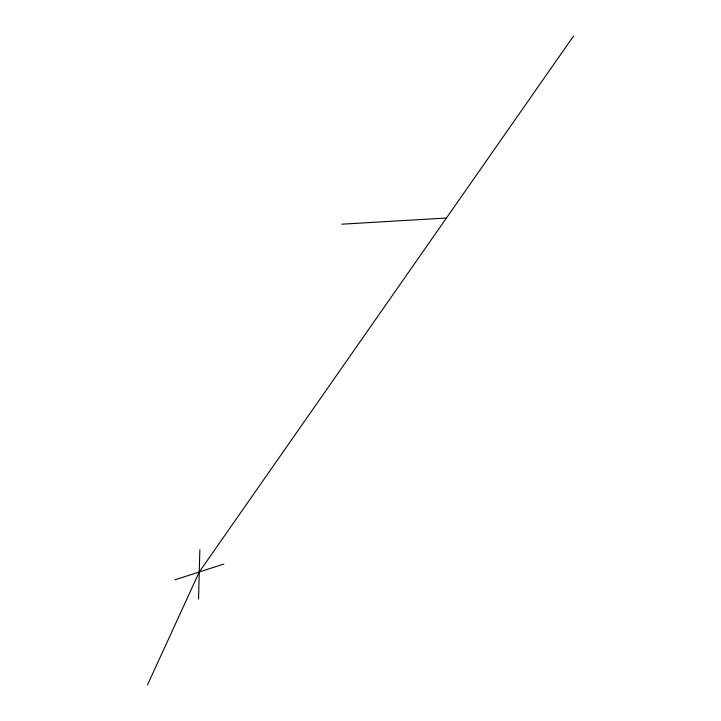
<?xml version="1.0" encoding="UTF-8"?>
<svg xmlns="http://www.w3.org/2000/svg" width="721" height="721" viewBox="0 0 721 721"><rect width="100%" height="100%" fill="white"/><g stroke="black" fill="none" stroke-linecap="round" stroke-linejoin="round"><path stroke-width="1.08" d="M198.545 599.034L199.861 549.717M147.472 684.95L199.266 571.978L573.528 36.05M174.833 579.846L223.898 564.047M341.781 224.195L446.461 218.003"/></g></svg>
